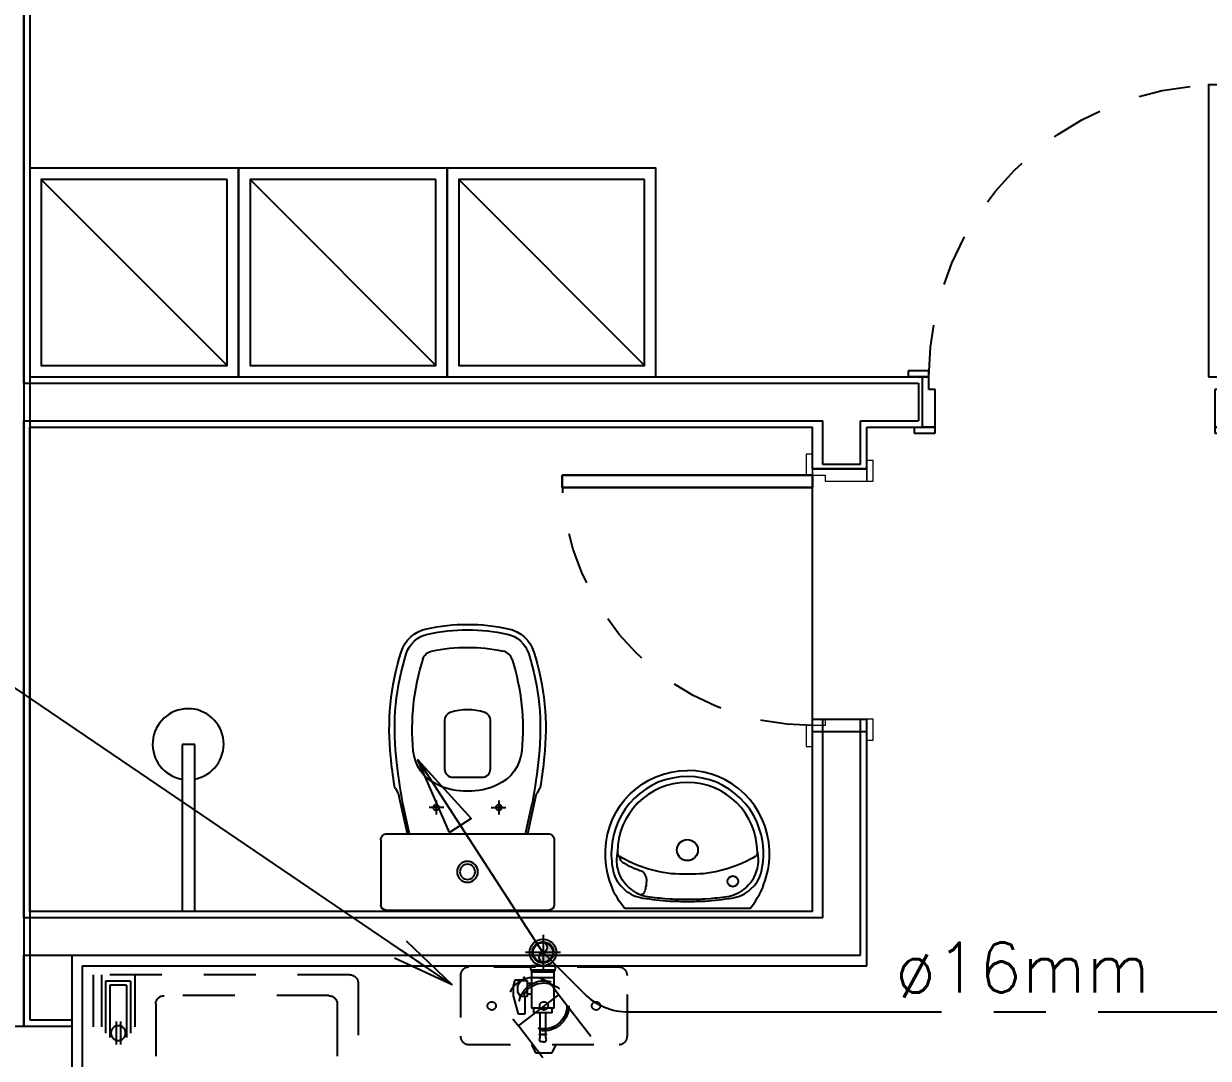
# Model space of a CAD drawing. Header units: millimetres. Extents: x 188.6 to 263.2, y 40.1 to 120.1.
# Drawn here: x 223.549 to 226.388, y 110.562 to 113.04 of the extents above; entities that cross this region are included whole.
import ezdxf

# ---------------------------------------------------------------- set-up
doc = ezdxf.new("R2010")
doc.units = ezdxf.units.MM
doc.set_wipeout_variables(frame=1)
for name, pattern in [('_XREF_APTOS 605 E 606_R01$0$HIDDEN2', [0.1875, 0.125, -0.0625]), ('_XREF_APTOS 605 E 606_R01$0$XREF-TIPO$0$HIDDEN2', [0.1875, 0.125, -0.0625]), ('CENTER2', [1.125, 0.75, -0.125, 0.125, -0.125]), ('HIDDEN2', [0.1875, 0.125, -0.0625])]:
    doc.linetypes.add(name, pattern=pattern)
for name, color, linetype in [('_XREF_APTOS 1003 E 1004$0$A-MC-ALVENARIA', 7, 'Continuous'), ('_XREF_APTOS 1003 E 1004$0$V-MC-VISTA2', 1, 'Continuous'), ('_XREF_APTOS 605 E 606_R01$0$L-O-LAYOUT-MOLHADO', 8, 'Continuous'), ('ARQ', 8, 'Continuous'), ('ARQ-BASE', 8, 'Continuous'), ('Exaustao Aquecedor', 212, 'Continuous'), ('EXAUSTÃO-AQUECEDOR', 244, 'HIDDEN2'), ('GAS-COL', 7, 'Continuous'), ('GAS-PONTO', 202, 'Continuous'), ('GAS-TEXTO', 7, 'Continuous'), ('GAS-TUBO-PISO', 6, 'CENTER2'), ('HID-P-AQ', 10, 'Continuous'), ('TIGRECAD', 2, 'Continuous')]:
    doc.layers.add(name, color=color, linetype=linetype)
doc.styles.add('60-50', font='romans.shx', dxfattribs={"height": 0.08})
doc.styles.add('60-75', font='romans.shx', dxfattribs={"height": 0.12})
doc.dimstyles.new('IND75', dxfattribs={"dimtxt": 0.15, "dimasz": 0.1875, "dimexe": 0.15, "dimexo": 0, "dimgap": 0.1, "dimtad": 1, "dimzin": 10, "dimdsep": 46, "dimtxsty": '60-75', "dimcen": 0, "dimclrd": 256, "dimclre": 1, "dimclrt": 256, "dimadec": 0, "dimazin": 0, "dimtfac": 1, "dimtix": 1, "dimtmove": 2, "dimatfit": 3, "dimfxl": 0.15, "dimtolj": 1, "dimtzin": 6, "dimarcsym": 0})
doc.dimstyles.new('SETAS50', dxfattribs={"dimtxt": 0.08, "dimasz": 0.1, "dimexe": 0.15, "dimexo": 0, "dimgap": 0.1, "dimtad": 1, "dimzin": 10, "dimdsep": 46, "dimtxsty": '60-50', "dimblk1": 'OPEN', "dimblk2": 'OPEN', "dimsah": 1, "dimcen": 0, "dimclrd": 244, "dimclre": 8, "dimclrt": 2, "dimadec": 0, "dimazin": 0, "dimtfac": 1, "dimtix": 1, "dimtmove": 2, "dimatfit": 3, "dimldrblk": 'OPEN', "dimfxl": 0.15, "dimtolj": 1, "dimtzin": 6, "dimarcsym": 0})

# ---------------------------------------------------------------- blocks, each defined once
blk = doc.blocks.new('_XREF_APTOS 605 E 606_R01$0$XREF-TIPO$0$PORTA 70')
at = {"layer": 'ARQ-BASE'}
for p, q in [((36.2665, 23.8835), (36.2815, 23.8835)), ((36.2665, 23.8335), (36.2665, 23.8835)), ((36.2815, 23.8335), (36.2815, 23.8835)), ((36.2815, 23.8485), (36.2815, 23.8335)), ((36.4015, 23.8485), (36.2815, 23.8485)), ((36.4015, 23.8685), (36.4165, 23.8685)), ((36.4015, 23.8685), (36.4015, 23.8185)), ((36.4015, 23.8185), (36.4015, 23.8485)), ((36.4165, 23.8685), (36.4165, 23.8185)), ((36.2815, 23.8335), (36.2665, 23.8335)), ((36.3115, 23.8335), (36.2815, 23.8335)), ((36.3115, 23.8185), (36.3115, 23.8335)), ((36.4015, 23.8185), (36.3115, 23.8185)), ((36.4165, 23.8185), (36.4015, 23.8185)), ((36.2665, 23.0835), (36.2665, 23.1335)), ((36.2815, 23.1335), (36.3115, 23.1335)), ((36.2815, 23.0835), (36.2815, 23.1335)), ((36.3115, 23.1485), (36.4015, 23.1485)), ((36.3115, 23.1335), (36.3115, 23.1485)), ((36.4015, 23.1485), (36.4165, 23.1485)), ((36.4015, 23.1185), (36.4015, 23.1485)), ((36.4015, 23.1485), (36.4015, 23.0985)), ((36.4165, 23.1485), (36.4165, 23.0985)), ((36.2815, 23.1185), (36.4015, 23.1185)), ((36.2815, 23.0835), (36.2665, 23.0835)), ((36.4165, 23.0985), (36.4015, 23.0985))]:
    blk.add_line(p, q, dxfattribs=at)
blk.add_lwpolyline([(36.2815, 23.1635), (36.2815, 23.1335), (35.5815, 23.1335), (35.5815, 23.1635)], close=True, dxfattribs=at)
at = {"layer": 'ARQ-BASE', "color": 8, "linetype": '_XREF_APTOS 605 E 606_R01$0$XREF-TIPO$0$HIDDEN2'}
blk.add_arc((36.2815, 23.1335), 0.7, 90, 180, dxfattribs=at)
blk = doc.blocks.new('_XREF_APTOS 605 E 606_R01$0$vasosanit')
at = {"layer": 'ARQ-BASE', "extrusion": (0, 0, -1)}
for p, q in [((217.5781, 108.4194), (217.5839, 108.4094)), ((217.6066, 108.3113), (217.5861, 108.4037)), ((217.8949, 108.3113), (217.9154, 108.4037)), ((217.9234, 108.4194), (217.9176, 108.4094)), ((217.612, 108.3113), (217.5958, 108.3838)), ((217.6941, 108.3738), (217.6592, 108.3738)), ((217.6758, 108.3908), (217.6758, 108.3574)), ((217.8074, 108.3738), (217.8423, 108.3738)), ((217.8257, 108.3908), (217.8257, 108.3574)), ((217.8895, 108.3113), (217.9057, 108.3838)), ((217.5578, 108.3113), (217.9436, 108.3113)), ((217.5428, 108.2963), (217.5428, 108.1404)), ((217.9586, 108.2963), (217.9586, 108.1404)), ((217.5548, 108.1284), (217.9466, 108.1284))]:
    blk.add_line(p, q, dxfattribs=at)
for points in [[(-217.7095, 108.6016, -0.323845), (-217.6958, 108.5826), (-217.6958, 108.4663, -0.414214), (-217.7158, 108.4463), (-217.7857, 108.4463, -0.414214), (-217.8057, 108.4663), (-217.8057, 108.5826, -0.000018), (-217.8057, 108.5826, -0.323824), (-217.792, 108.6016, -0.160379), (-217.7095, 108.6016, 0.160379)], [(-217.8221, 108.428, 0.105502), (-217.7507, 108.4128, 0.105502), (-217.6793, 108.428)]]:
    blk.add_lwpolyline(points, format="xyb", dxfattribs=at)
at = {"layer": 'ARQ-BASE'}
for centre in [(217.6758, 108.3738), (217.8257, 108.3738)]:
    blk.add_circle(centre, 0.007, dxfattribs=at)
at = {"layer": 'ARQ-BASE', "extrusion": (0, 0, -1)}
for radius in [0.025, 0.018]:
    blk.add_circle((-217.7507, 108.2199), radius, dxfattribs=at)
for centre, radius, start, end in [((-217.6707, 108.7211), 0.083, 17.5138, 77.8297), ((-217.7507, 108.3502), 0.4624, 77.837, 90.0069), ((-217.7507, 108.3502), 0.4494, 77.8311, 90.0006), ((-217.7508, 108.3502), 0.4624, 89.9931, 102.163), ((-217.7507, 108.3502), 0.4494, 89.9994, 102.1689), ((-217.8307, 108.7211), 0.083, 102.1703, 162.4862), ((-217.6707, 108.7211), 0.07, 17.5106, 77.832), ((-217.8307, 108.7211), 0.07, 102.168, 162.4894), ((-218.176, 108.5617), 0.6127, 353.7289, 17.51), ((-218.1759, 108.5618), 0.5997, 353.7335, 17.5088), ((-217.6707, 108.7211), 0.028, 17.5066, 77.8279), ((-217.7507, 108.3502), 0.4074, 77.8291, 90.0002), ((-217.7507, 108.3502), 0.4074, 90.0119, 102.0081), ((-217.3255, 108.5618), 0.5997, 162.4912, 186.2665), ((-217.3255, 108.5617), 0.6127, 162.49, 186.2711), ((-218.176, 108.5617), 0.5577, 354.6802, 17.5085), ((-217.3255, 108.5617), 0.5577, 162.6211, 185.3198), ((-217.7201, 108.5193), 0.0999, 294.0885, 354.6746), ((-217.7813, 108.5193), 0.0999, 185.3254, 245.9115), ((-219.0702, 108.6488), 1.5111, 351.5285, 354.1727), ((-219.0705, 108.6514), 1.4988, 349.7178, 354.049), ((-216.431, 108.6514), 1.4988, 185.951, 190.2822), ((-216.4294, 108.6493), 1.513, 185.8403, 188.4774), ((-217.5953, 108.4294), 0.02, 329.8981, 351.5901), ((-217.9061, 108.4295), 0.02, 188.5565, 210.108), ((-217.5666, 108.3994), 0.02, 149.925, 167.6324), ((-217.9349, 108.3993), 0.0201, 12.5492, 30.1035), ((-217.5578, 108.2963), 0.015, 359.9948, 90.0052), ((-217.9437, 108.2963), 0.015, 89.9948, 180.0052), ((-217.5548, 108.1404), 0.012, 270.0046, 359.9954), ((-217.9466, 108.1404), 0.012, 180.0046, 269.9954)]:
    blk.add_arc(centre, radius, start, end, dxfattribs=at)
at = {"layer": 'ARQ-BASE'}
blk.add_arc((217.8292, 108.7194), 0.03, 17.3789, 77.9919, dxfattribs=at)
blk = doc.blocks.new('_XREF_APTOS 605 E 606_R01$0$CHUVEIRO')
for p, q in [((216.39, 104.5199), (216.39, 104.9199)), ((216.39, 104.9199), (216.42, 104.9199)), ((216.42, 104.9199), (216.42, 104.5199))]:
    blk.add_line(p, q)
at = {"extrusion": (0, 0, -1)}
blk.add_ellipse((216.4058, 104.9204), major_axis=(-0.0851, 0), ratio=1, start_param=4.898771, end_param=10.827741, dxfattribs=at)
blk = doc.blocks.new('_XREF_APTOS 605 E 606_R01$0$XREF-TIPO$0$A$C281A5909')
at = {"layer": 'ARQ-BASE'}
for p, q in [((0.05, 0.755), (0.08, 0.755)), ((0.05, 0.155), (0.05, 0.755)), ((0.08, 0.755), (0.05, 0.755)), ((0.05, 0.755), (0.05, 0.155)), ((0.08, 0.755), (0.08, 0.155)), ((0.08, 0.155), (0.08, 0.755)), ((0.035, 0.0249), (0.035, 0.155)), ((0.08, 0.155), (0.05, 0.155)), ((0.05, 0.155), (0.08, 0.155)), ((0.65, 0.155), (0.08, 0.155)), ((0.665, 0.025), (0.665, 0.155))]:
    blk.add_line(p, q, dxfattribs=at)
at = {"layer": 'ARQ-BASE', "lineweight": 13}
for p, q in [((0, 0.155), (0, 0.17)), ((0, 0.17), (0.05, 0.17)), ((0, 0.155), (0.05, 0.155)), ((0.05, 0.155), (0.035, 0.155)), ((0.05, 0.155), (0.05, 0.125)), ((0.65, 0.155), (0.65, 0.17)), ((0.65, 0.17), (0.7, 0.17)), ((0.665, 0.155), (0.65, 0.155)), ((0.65, 0.125), (0.65, 0.155)), ((0.65, 0.155), (0.7, 0.155)), ((0.7, 0.17), (0.7, 0.155)), ((0.05, 0.125), (0.065, 0.125)), ((0.065, 0.125), (0.065, 0.025)), ((0.635, 0.025), (0.635, 0.125)), ((0.635, 0.125), (0.65, 0.125)), ((0.065, 0.025), (0.015, 0.025)), ((0.015, 0.01), (0.015, 0.0249)), ((0.065, 0.01), (0.015, 0.01)), ((0.035, 0.025), (0.065, 0.025)), ((0.065, 0.025), (0.065, 0.01)), ((0.635, 0.025), (0.665, 0.025)), ((0.635, 0.01), (0.635, 0.025)), ((0.685, 0.025), (0.635, 0.025)), ((0.685, 0.01), (0.635, 0.01)), ((0.685, 0.025), (0.685, 0.01))]:
    blk.add_line(p, q, dxfattribs=at)
at = {"layer": 'ARQ-BASE', "color": 8, "linetype": '_XREF_APTOS 605 E 606_R01$0$XREF-TIPO$0$HIDDEN2'}
blk.add_arc((0.05, 0.155), 0.6, 0, 90, dxfattribs=at)
blk = doc.blocks.new('_XREF_APTOS 605 E 606_R01$0$maq')
at = {"linetype": '_XREF_APTOS 605 E 606_R01$0$HIDDEN2'}
for p, q in [((0, 0), (0.615, 0)), ((0, -0.615), (0, 0)), ((0.615, -0.615), (0.615, 0)), ((0, -0.02), (0.615, -0.02)), ((0.015, -0.09), (0.015, -0.03)), ((0.015, -0.03), (0.6, -0.03)), ((0.025, -0.04), (0.262, -0.04)), ((0.025, -0.08), (0.025, -0.04)), ((0.1116, -0.0554), (0.1669, -0.0554)), ((0.262, -0.08), (0.262, -0.04)), ((0.4289, -0.0554), (0.4843, -0.0554)), ((0.6, -0.09), (0.6, -0.03)), ((0.025, -0.08), (0.262, -0.08)), ((0.1116, -0.0655), (0.1669, -0.0655)), ((0.4289, -0.0655), (0.4843, -0.0655)), ((0, -0.1), (0.615, -0.1)), ((0.015, -0.09), (0.6, -0.09)), ((0.05, -0.565), (0.05, -0.17)), ((0.07, -0.15), (0.545, -0.15)), ((0.565, -0.565), (0.565, -0.17)), ((0.07, -0.585), (0.545, -0.585)), ((0.02, -0.635), (0.595, -0.635))]:
    blk.add_line(p, q, dxfattribs=at)
for centre in [(0.1397, -0.0604), (0.4564, -0.0604)]:
    blk.add_circle(centre, 0.0176, dxfattribs=at)
for centre, start, end in [((0.07, -0.17), 90, 180), ((0.545, -0.17), 0, 90), ((0.07, -0.565), 180, 270), ((0.545, -0.565), 270, 0), ((0.02, -0.615), 180, 270), ((0.595, -0.615), 270, 0)]:
    blk.add_arc(centre, 0.02, start, end, dxfattribs=at)
blk = doc.blocks.new('_XREF_APTOS 605 E 606_R01$0$A$C1CD805C5')
at = {"layer": '_XREF_APTOS 605 E 606_R01$0$L-O-LAYOUT-MOLHADO', "linetype": '_XREF_APTOS 605 E 606_R01$0$HIDDEN2', "xscale": -1, "rotation": 180}
blk.add_blockref('_XREF_APTOS 605 E 606_R01$0$maq', (0, 0), dxfattribs=at)
blk = doc.blocks.new('A$C1BFF5DEF')
at = {"layer": '_XREF_APTOS 1003 E 1004$0$A-MC-ALVENARIA', "color": 8}
for p, q in [((24.6603, 5.155), (24.6603, 1.585)), ((24.6603, 1.585), (24.7753, 1.585))]:
    blk.add_line(p, q, dxfattribs=at)
at = {"layer": '_XREF_APTOS 1003 E 1004$0$V-MC-VISTA2', "color": 8}
for p, q in [((24.6753, 5.14), (24.6753, 1.6)), ((24.6753, 1.6), (24.7753, 1.6))]:
    blk.add_line(p, q, dxfattribs=at)
at = {"layer": 'ARQ-BASE', "color": 8}
for p, q in [((24.6603, 3.1249), (24.6603, 5.1549)), ((24.7026, 3.6126), (25.148, 3.1672)), ((25.2026, 3.6126), (25.648, 3.1672)), ((25.7026, 3.6126), (26.148, 3.1672)), ((24.6603, 3.1249), (26.8042, 3.1249)), ((24.6753, 3.1399), (26.8142, 3.1399)), ((26.8042, 3.1249), (26.8042, 3.0349)), ((24.6603, 1.8448), (24.6603, 3.0349)), ((24.6603, 3.0349), (26.5753, 3.0349)), ((24.6753, 1.8598), (24.6753, 3.0199)), ((24.6753, 3.0199), (26.5503, 3.0199)), ((26.5503, 2.9199), (26.5503, 3.0199)), ((26.5753, 2.9299), (26.5753, 3.0349)), ((26.6653, 2.9299), (26.6653, 3.0349)), ((26.6653, 3.0349), (26.8042, 3.0349)), ((26.6803, 2.9199), (26.6803, 3.0199)), ((26.6803, 3.0199), (26.8142, 3.0199)), ((26.6653, 2.9299), (26.5753, 2.9299)), ((26.5503, 2.9199), (26.6803, 2.9199)), ((26.5503, 1.8598), (26.5503, 2.3199)), ((26.5503, 2.3199), (26.6803, 2.3199)), ((26.5753, 1.8448), (26.5753, 2.3199)), ((26.6653, 1.7548), (26.6653, 2.3199)), ((26.6803, 1.7298), (26.6803, 2.3199)), ((26.5503, 1.8598), (24.6753, 1.8598)), ((26.5753, 1.8448), (24.6603, 1.8448)), ((24.6603, 1.5849), (24.6603, 1.7548)), ((24.6603, 1.7548), (26.6653, 1.7548)), ((24.7753, 1.7548), (24.7753, 0.2549)), ((24.8003, 1.7298), (26.6803, 1.7298)), ((24.8003, 1.7298), (24.8003, 0.2799)), ((24.4053, 1.5849), (24.7753, 1.5849))]:
    blk.add_line(p, q, dxfattribs=at)
for points in [[(24.6753, 5.1399), (24.6753, 3.1399), (26.1753, 3.1399), (26.1753, 3.6399), (24.6753, 3.6399)], [(26.3998, 1.8667), (26.1015, 1.8667), (26.0999, 1.8672), (26.0989, 1.8682), (26.0979, 1.8698), (26.0979, 1.8698), (26.0923, 1.8769), (26.0871, 1.8846), (26.0825, 1.8928), (26.0779, 1.9005), (26.0738, 1.9087), (26.0702, 1.9169), (26.0671, 1.9256), (26.0641, 1.9338), (26.0615, 1.9425), (26.0595, 1.9518), (26.0574, 1.9605), (26.0559, 1.9697), (26.0548, 1.9784), (26.0543, 1.9876), (26.0543, 2.0061), (26.0543, 2.0061), (26.0559, 2.0256), (26.0595, 2.0445), (26.0646, 2.063), (26.0712, 2.0804), (26.08, 2.0973), (26.0897, 2.1132), (26.101, 2.1276), (26.1138, 2.1414), (26.1276, 2.1537), (26.1425, 2.1645), (26.1584, 2.1742), (26.1753, 2.1819), (26.1932, 2.1885), (26.2117, 2.1932), (26.2306, 2.1962), (26.2506, 2.1973), (26.2506, 2.1973)], [(26.3998, 1.8667), (26.4013, 1.8672), (26.4023, 1.8682), (26.4034, 1.8698), (26.4034, 1.8698), (26.409, 1.8769), (26.4141, 1.8846), (26.4187, 1.8928), (26.4233, 1.9005), (26.4274, 1.9087), (26.431, 1.9169), (26.4341, 1.9256), (26.4372, 1.9338), (26.4397, 1.9425), (26.4418, 1.9518), (26.4438, 1.9605), (26.4454, 1.9697), (26.4464, 1.9784), (26.4469, 1.9876), (26.4469, 2.0061), (26.4469, 2.0061), (26.4454, 2.0256), (26.4418, 2.0445), (26.4367, 2.063), (26.43, 2.0804), (26.4213, 2.0973), (26.4116, 2.1132), (26.4003, 2.1276), (26.3875, 2.1414), (26.3736, 2.1537), (26.3588, 2.1645), (26.3424, 2.1742), (26.3255, 2.1819), (26.308, 2.1885), (26.2896, 2.1932), (26.2701, 2.1962), (26.2506, 2.1973)], [(26.4126, 1.9912), (26.4136, 1.9912), (26.4136, 1.9917), (26.4141, 1.9917), (26.4141, 1.9917), (26.4162, 1.9938), (26.4177, 1.9958), (26.4182, 1.9984), (26.4182, 2.001), (26.4182, 2.001), (26.4192, 1.9917), (26.4198, 1.9866), (26.4198, 1.9774), (26.4192, 1.9723), (26.4187, 1.9676), (26.4177, 1.963), (26.4177, 1.963), (26.4157, 1.9559), (26.4131, 1.9487), (26.41, 1.9415), (26.4064, 1.9348), (26.4023, 1.9287), (26.3972, 1.9231), (26.3921, 1.9179), (26.3859, 1.9128), (26.3859, 1.9128), (26.3818, 1.9097), (26.3772, 1.9067), (26.3721, 1.9036), (26.3675, 1.9015), (26.3572, 1.8974), (26.3516, 1.8959), (26.3465, 1.8949), (26.3465, 1.8949), (26.3403, 1.8938), (26.3347, 1.8933), (26.3285, 1.8923), (26.3224, 1.8918), (26.3167, 1.8913), (26.3106, 1.8908), (26.305, 1.8903), (26.2927, 1.8892), (26.287, 1.8892), (26.2809, 1.8887), (26.2747, 1.8887), (26.2686, 1.8882), (26.2327, 1.8882), (26.2265, 1.8887), (26.2204, 1.8887), (26.2142, 1.8892), (26.2086, 1.8892), (26.1963, 1.8903), (26.1907, 1.8908), (26.1845, 1.8913), (26.1789, 1.8918), (26.1727, 1.8923), (26.1666, 1.8933), (26.1609, 1.8938), (26.1548, 1.8949), (26.1548, 1.8949), (26.1497, 1.8959), (26.144, 1.8974), (26.1338, 1.9015), (26.1292, 1.9036), (26.1199, 1.9097), (26.1158, 1.9128), (26.1158, 1.9128), (26.1097, 1.9179), (26.104, 1.9231), (26.0994, 1.9287), (26.0948, 1.9348), (26.0912, 1.9415), (26.0882, 1.9487), (26.0856, 1.9559), (26.0835, 1.963), (26.0835, 1.963), (26.0825, 1.9676), (26.082, 1.9723), (26.0815, 1.9774), (26.0815, 1.9866), (26.082, 1.9917), (26.083, 2.001), (26.083, 2.001), (26.083, 1.9984), (26.0835, 1.9958), (26.0851, 1.9938), (26.0871, 1.9917), (26.0871, 1.9917), (26.0876, 1.9917), (26.0882, 1.9912), (26.0882, 1.9912), (26.0887, 1.9912)], [(26.4126, 1.9912), (26.4126, 1.9912), (26.4064, 1.9871), (26.4034, 1.9856), (26.3998, 1.9841), (26.3998, 1.9841), (26.3911, 1.9794), (26.3823, 1.9753), (26.3731, 1.9717), (26.3644, 1.9682), (26.346, 1.962), (26.3275, 1.9569), (26.3178, 1.9548), (26.3085, 1.9533), (26.2891, 1.9502), (26.2798, 1.9497), (26.2701, 1.9487), (26.2312, 1.9487), (26.2214, 1.9497), (26.2122, 1.9502), (26.1927, 1.9533), (26.1835, 1.9548), (26.1738, 1.9569), (26.1553, 1.962), (26.1369, 1.9682), (26.1281, 1.9717), (26.1189, 1.9753), (26.1102, 1.9794), (26.1015, 1.9841), (26.1015, 1.9841), (26.0979, 1.9856), (26.0948, 1.9871), (26.0887, 1.9912)], [(26.1343, 1.901), (26.1379, 1.9005), (26.1415, 1.901), (26.1451, 1.9031), (26.1481, 1.9061), (26.1481, 1.9072), (26.1486, 1.9077), (26.1486, 1.9077), (26.1497, 1.9108), (26.1507, 1.9143), (26.1512, 1.9179), (26.1522, 1.9215), (26.1527, 1.9251), (26.1527, 1.9287), (26.1533, 1.9323), (26.1533, 1.9359), (26.1533, 1.9359), (26.1527, 1.9395), (26.1517, 1.943), (26.1486, 1.9492), (26.1435, 1.9543), (26.1404, 1.9559), (26.1369, 1.9574), (26.1369, 1.9574), (26.1317, 1.9594), (26.1271, 1.961), (26.122, 1.963), (26.1169, 1.9656), (26.1122, 1.9676), (26.1071, 1.9702), (26.0979, 1.9753), (26.0979, 1.9753), (26.0958, 1.9769), (26.0943, 1.9784), (26.0923, 1.98), (26.0912, 1.982), (26.0902, 1.9841), (26.0892, 1.9866), (26.0887, 1.9887), (26.0887, 1.9912), (26.0887, 1.9912)]]:
    blk.add_lwpolyline(points, dxfattribs=at)
for points in [[(25.1753, 3.6399), (24.6753, 3.6399), (24.6753, 3.1399), (25.1753, 3.1399)], [(25.6753, 3.6399), (25.1753, 3.6399), (25.1753, 3.1399), (25.6753, 3.1399)], [(26.1753, 3.6399), (25.6753, 3.6399), (25.6753, 3.1399), (26.1753, 3.1399)], [(25.148, 3.6126), (24.7026, 3.6126), (24.7026, 3.1672), (25.148, 3.1672)], [(25.648, 3.6126), (25.2026, 3.6126), (25.2026, 3.1672), (25.648, 3.1672)], [(26.148, 3.6126), (25.7026, 3.6126), (25.7026, 3.1672), (26.148, 3.1672)], [(26.2322, 2.1819), (26.2148, 2.1793), (26.1973, 2.1747), (26.1809, 2.1691), (26.1656, 2.1614), (26.1507, 2.1527), (26.1369, 2.1424), (26.124, 2.1311), (26.1122, 2.1183), (26.1015, 2.105), (26.0923, 2.0901), (26.0846, 2.0748), (26.0784, 2.0584), (26.0733, 2.0415), (26.0702, 2.024), (26.0687, 2.0056), (26.0687, 2.0056), (26.0682, 1.9994), (26.0682, 1.9928), (26.0687, 1.9866), (26.0692, 1.9805), (26.0697, 1.9743), (26.0707, 1.9682), (26.0718, 1.962), (26.0728, 1.9559), (26.0728, 1.9559), (26.0743, 1.9497), (26.0769, 1.9436), (26.0794, 1.9379), (26.0825, 1.9323), (26.0861, 1.9272), (26.0902, 1.922), (26.0994, 1.9128), (26.0994, 1.9128), (26.104, 1.9087), (26.1092, 1.9051), (26.1143, 1.902), (26.1199, 1.899), (26.1256, 1.8964), (26.1317, 1.8944), (26.1379, 1.8928), (26.144, 1.8918), (26.144, 1.8918), (26.1517, 1.8908), (26.1599, 1.8897), (26.1676, 1.8887), (26.184, 1.8867), (26.1922, 1.8862), (26.1999, 1.8851), (26.2081, 1.8846), (26.2081, 1.8846), (26.2132, 1.8846), (26.2189, 1.8841), (26.2296, 1.8841), (26.2347, 1.8836), (26.2665, 1.8836), (26.2722, 1.8841), (26.2829, 1.8841), (26.288, 1.8846), (26.2932, 1.8846), (26.2932, 1.8846), (26.3014, 1.8851), (26.3091, 1.8862), (26.3173, 1.8867), (26.3337, 1.8887), (26.3413, 1.8897), (26.3495, 1.8908), (26.3572, 1.8918), (26.3572, 1.8918), (26.3634, 1.8928), (26.3695, 1.8944), (26.3757, 1.8964), (26.3813, 1.899), (26.387, 1.902), (26.3921, 1.9051), (26.3972, 1.9087), (26.4018, 1.9128), (26.4018, 1.9128), (26.411, 1.922), (26.4151, 1.9272), (26.4187, 1.9323), (26.4218, 1.9379), (26.4244, 1.9436), (26.4269, 1.9497), (26.4285, 1.9559), (26.4285, 1.9559), (26.4315, 1.9743), (26.4321, 1.9805), (26.4331, 1.9928), (26.4331, 1.9994), (26.4326, 2.0056), (26.4326, 2.0056), (26.431, 2.024), (26.428, 2.0415), (26.4228, 2.0584), (26.4167, 2.0748), (26.409, 2.0901), (26.3998, 2.105), (26.389, 2.1183), (26.3772, 2.1311), (26.3644, 2.1424), (26.3506, 2.1527), (26.3357, 2.1614), (26.3203, 2.1691), (26.3039, 2.1747), (26.2865, 2.1793), (26.2691, 2.1819), (26.2506, 2.1829), (26.2506, 2.1829)]]:
    blk.add_lwpolyline(points, close=True, dxfattribs=at)
for centre, radius in [((26.2506, 2.0067), 0.0252), ((26.3594, 1.9318), 0.0129)]:
    blk.add_circle(centre, radius, dxfattribs=at)
blk.add_arc((26.2506, 2.001), 0.1676, 0, 180, dxfattribs=at)
at = {"layer": 'ARQ-BASE', "color": 8, "extrusion": (0, 0, -1), "zscale": -1, "rotation": 270}
blk.add_blockref('_XREF_APTOS 605 E 606_R01$0$XREF-TIPO$0$PORTA 70', (-50.6627, 39.4214), dxfattribs=at)
at = {"layer": 'ARQ-BASE', "color": 8, "xscale": -1, "rotation": 90}
blk.add_blockref('_XREF_APTOS 605 E 606_R01$0$XREF-TIPO$0$A$C281A5909', (26.7053, 2.9549), dxfattribs=at)
at = {"layer": 'ARQ-BASE', "color": 8}
blk.add_blockref('_XREF_APTOS 605 E 606_R01$0$vasosanit', (-192.027, -106.2653), dxfattribs=at)
at = {"layer": 'ARQ-BASE', "color": 8, "xscale": -1}
blk.add_blockref('_XREF_APTOS 605 E 606_R01$0$CHUVEIRO', (241.4602, -102.6601), dxfattribs=at)
at = {"layer": 'ARQ-BASE', "color": 8, "rotation": 270}
blk.add_blockref('_XREF_APTOS 605 E 606_R01$0$A$C1CD805C5', (24.8266, 1.7081), dxfattribs=at)
blk = doc.blocks.new('_OPEN')
at = {"color": 0, "linetype": 'ByBlock'}
for p, q in [((-1, 0.167), (0, 0)), ((0, 0), (-1, -0.167)), ((0, 0), (-1, 0))]:
    blk.add_line(p, q, dxfattribs=at)
blk = doc.blocks.new('ponto')
at = {"layer": 'GAS-PONTO'}
for p, q in [((-0.004, 0.1217), (-0.0058, 0.1186)), ((-0.0058, 0.1186), (-0.0043, 0.1145)), ((-0.0043, 0.1145), (-0.0043, 0.1102)), ((0, 0.1217), (-0.004, 0.1217)), ((0, 0.1217), (0.004, 0.1217)), ((0.004, 0.1217), (0.0058, 0.1186)), ((0.0058, 0.1186), (0.0043, 0.1145)), ((0.0043, 0.1145), (0.0043, 0.1102)), ((-0.0056, 0.1102), (-0.0056, 0.1092)), ((-0.0043, 0.1102), (-0.0056, 0.1102)), ((-0.0043, 0.1092), (-0.0056, 0.1092)), ((-0.0056, 0.1018), (-0.0056, 0.1007)), ((-0.0043, 0.1018), (-0.0056, 0.1018)), ((-0.0043, 0.1007), (-0.0056, 0.1007)), ((0.0043, 0.1102), (-0.0043, 0.1102)), ((-0.0043, 0.1102), (-0.0043, 0.0756)), ((-0.0043, 0.1092), (0.0043, 0.1092)), ((0.0043, 0.1018), (-0.0043, 0.1018)), ((-0.0043, 0.1007), (0.0043, 0.1007)), ((0.0043, 0.1102), (0.0056, 0.1102)), ((0.0043, 0.1102), (0.0043, 0.0756)), ((0.0056, 0.1092), (0.0043, 0.1092)), ((0.0043, 0.1018), (0.0056, 0.1018)), ((0.0056, 0.1007), (0.0043, 0.1007)), ((0.0056, 0.1102), (0.0056, 0.1092)), ((0.0056, 0.1018), (0.0056, 0.1007)), ((-0.0394, 0.0774), (-0.047, 0.0479)), ((-0.0292, 0.0774), (-0.0394, 0.0774)), ((-0.0292, 0.0493), (-0.0292, 0.0774)), ((-0.0182, 0.0101), (-0.0182, 0.0678)), ((0.0176, 0.0678), (-0.0182, 0.0678)), ((-0.0153, 0.0678), (-0.0153, 0.0755)), ((0.0148, 0.0755), (-0.0152, 0.0755)), ((0.0148, 0.0755), (0.0148, 0.0678)), ((0.0176, 0.0678), (0.0176, 0.0101)), ((-0.047, 0.0479), (-0.047, 0.0303)), ((-0.0361, 0.0493), (-0.04, 0.0425)), ((-0.04, 0.0425), (-0.04, 0.0311)), ((-0.0292, 0.0493), (-0.0361, 0.0493)), ((-0.0246, 0.0493), (-0.0292, 0.0493)), ((-0.0246, 0.0493), (-0.0246, 0.0243)), ((-0.0182, 0.0452), (-0.0246, 0.0452)), ((-0.0448, 0.023), (-0.047, 0.0303)), ((-0.0312, 0.023), (-0.0448, 0.023)), ((-0.0361, 0.0243), (-0.04, 0.0311)), ((-0.0292, 0.0243), (-0.0361, 0.0243)), ((-0.0312, 0.0186), (-0.0312, 0.023)), ((-0.0246, 0.0243), (-0.0292, 0.0243)), ((-0.0292, 0.0243), (-0.0292, 0.0186)), ((-0.0182, 0.0284), (-0.0246, 0.0284)), ((0.0176, 0.0193), (-0.018, 0.0193)), ((-0.0292, 0.0186), (-0.0312, 0.0186)), ((-0.0185, 0.0069), (-0.0194, 0.0052)), ((-0.0185, 0.0069), (-0.0194, 0.0052)), ((-0.0194, 0.0024), (-0.0188, 0.0014)), ((-0.0194, 0.0024), (-0.0188, 0.0014)), ((-0.0185, 0.0075), (-0.0185, 0.0069)), ((-0.0185, 0.0075), (-0.0185, 0.0069)), ((0.0185, 0.0069), (-0.0185, 0.0069)), ((0.0185, 0), (-0.0185, 0)), ((0.0176, 0.0101), (-0.0182, 0.0101)), ((0.016, 0.01), (-0.016, 0.01)), ((0.016, 0.01), (-0.016, 0.01)), ((0.0185, 0.0069), (0.0185, 0.0075)), ((0.0185, 0.0069), (0.0185, 0.0075)), ((0.0194, 0.0052), (0.0185, 0.0069)), ((0.0194, 0.0052), (0.0185, 0.0069)), ((0.0188, 0.0014), (0.0194, 0.0024)), ((0.0188, 0.0014), (0.0194, 0.0024))]:
    blk.add_line(p, q, dxfattribs=at)
for centre, radius, start, end in [((-0.0166, 0.0038), 0.00309, 153.4394, 206.5695), ((-0.0166, 0.0038), 0.00309, 153.4394, 206.5695), ((-0.0216, 0), 0.00309, 0.0045, 26.5695), ((-0.0216, 0), 0.00309, 0.0045, 26.5695), ((-0.016, 0.0075), 0.00247, 90.0045, 180.0045), ((-0.016, 0.0075), 0.00247, 90.0045, 180.0045), ((0.016, 0.0075), 0.00247, 0.0045, 90.0045), ((0.016, 0.0075), 0.00247, 0.0045, 90.0045), ((0.0216, 0), 0.00309, 153.4394, 180.0045), ((0.0216, 0), 0.00309, 153.4394, 180.0045), ((0.0166, 0.0038), 0.00309, 333.4394, 26.5695), ((0.0166, 0.0038), 0.00309, 333.4394, 26.5695)]:
    blk.add_arc(centre, radius, start, end, dxfattribs=at)
blk = doc.blocks.new('C50')
h = blk.add_hatch(color=8)
edge = h.paths.add_edge_path()
edge.add_arc((0, 0), 0.0238, 540, 720)
edge.add_ellipse((0.0119, 0), major_axis=(0.0119, 0), ratio=0.815791, start_angle=180, end_angle=360, ccw=False)
edge.add_ellipse((-0.0119, 0), major_axis=(-0.0119, 0), ratio=0.815791, start_angle=180, end_angle=360)
at = {"color": 252}
for p, q in [((0, -0.0421), (0, 0.0421)), ((0.0421, 0), (-0.0421, 0))]:
    blk.add_line(p, q, dxfattribs=at)
at = {"color": 0}
for radius in [0.0318, 0.0253]:
    blk.add_circle((0, 0), radius, dxfattribs=at)
at = {"color": 8}
blk.add_circle((0, 0), 0.0237, dxfattribs=at)
blk.add_ellipse((-0.0119, 0), major_axis=(-0.0119, 0), ratio=0.815791, start_param=3.141593, end_param=6.283185, dxfattribs=at)
at = {"color": 8, "extrusion": (0, 0, -1)}
blk.add_ellipse((0.0119, 0), major_axis=(0.0119, 0), ratio=0.815791, start_param=0, end_param=3.141593, dxfattribs=at)
blk = doc.blocks.new('AQKOMECO')
at = {"linetype": 'HIDDEN2', "ltscale": 0.25}
for p, q in [((-0.02, 0.205), (-0.0298, 0.185)), ((0.02, 0.205), (-0.02, 0.205)), ((0.0298, 0.185), (0.02, 0.205))]:
    blk.add_line(p, q, dxfattribs=at)
blk.add_lwpolyline([(0.2, 0.02), (0.2, 0.165, 0.414214), (0.18, 0.185), (-0.18, 0.185, 0.414214), (-0.2, 0.165), (-0.2, 0.02, 0.414214), (-0.18, 0), (0.18, 0, 0.414214)], format="xyb", close=True, dxfattribs=at)
for centre, radius in [((0, 0.0925), 0.06), ((0, 0.0925), 0.055), ((-0.125, 0.0925), 0.01), ((0, 0.0925), 0.01), ((0.125, 0.0925), 0.01)]:
    blk.add_circle(centre, radius, dxfattribs=at)
blk = doc.blocks.new('chami1')
at = {"layer": 'EXAUSTÃO-AQUECEDOR'}
for p, q in [((-1.5434, 3.2738, 0), (-1.53, 3.2564, 0)), ((-1.627, 3.182, 0), (-1.53, 3.2564, 0)), ((-1.53, 3.2564, 0), (0.0198, 1.238, 0)), ((-1.6403, 3.1993, 0), (-1.627, 3.182, 0)), ((-0.0611, 1.1426, 0), (-1.627, 3.182, 0)), ((-0.0509, -0.0113, 0), (-0.0509, 0, 0)), ((0.0509, -0.0113, 0), (0.0509, 0, 0))]:
    blk.add_line(p, q, dxfattribs=at)
at = {"layer": 'EXAUSTÃO-AQUECEDOR', "extrusion": (2.15334e-08, -1.56885e-05, 1)}
blk.add_line((-0.0779, -0.0113, 0), (0.0779, -0.0113, 0), dxfattribs=at)
at = {"layer": 'EXAUSTÃO-AQUECEDOR'}
blk.add_arc((-1.5919, 3.2366, 0), 0.0611, 37.5176, 217.5176, dxfattribs=at)
at = {"layer": 'EXAUSTÃO-AQUECEDOR', "extrusion": (-9.04541e-08, -6.94519e-08, 1)}
blk.add_arc((-0.1389, 1.1162, 0), 0.2, 0, 37.5176, dxfattribs=at)
at = {"layer": 'EXAUSTÃO-AQUECEDOR', "extrusion": (2.15334e-08, -1.56885e-05, 1)}
blk.add_arc((0, -0.0113, 0), 0.0779, 180, 0, dxfattribs=at)
blk.add_wipeout([(-0.0596, 0.0064), (0.0596, 0.0064), (0.0596, 0), (-0.0596, 0)]).dxf.layer = 'EXAUSTÃO-AQUECEDOR'
at = {"layer": 'EXAUSTÃO-AQUECEDOR'}
for p, q in [((-0.0611, 1.1426, 0), (-0.0611, 0.01, 0)), ((0.0611, 1.1162, 0), (0.0611, 0.01, 0))]:
    blk.add_line(p, q, dxfattribs=at)

msp = doc.modelspace()

# ---------------------------------------------------------------- block references
at = {"layer": 'ARQ'}
msp.add_blockref('A$C1BFF5DEF', (198.8891, 109.0543), dxfattribs=at)

# ---------------------------------------------------------------- next in the draw order: linework, layer by layer
at = {"layer": 'GAS-TUBO-PISO'}
for p, q in [((224.7937, 110.8159), (224.8924, 110.7172)), ((224.9985, 110.6733), (226.5598, 110.6733))]:
    msp.add_line(p, q, dxfattribs=at)
msp.add_arc((224.9985, 110.8233), 0.15, 225, 270, dxfattribs=at)

# ---------------------------------------------------------------- next in the draw order: block references
at = {"layer": 'GAS-COL', "rotation": 89.99999999999999}
msp.add_blockref('C50', (224.7937, 110.8159), dxfattribs=at)
at = {"layer": 'GAS-PONTO', "xscale": -1.5, "yscale": 1.5, "zscale": 1.5, "rotation": 180}
msp.add_blockref('ponto', (224.7937, 110.7841), dxfattribs=at)
at = {"layer": 'HID-P-AQ', "rotation": 180}
msp.add_blockref('AQKOMECO', (224.7958, 110.7804), dxfattribs=at)

# ---------------------------------------------------------------- next in the draw order: texts
at = {"layer": 'GAS-TEXTO', "style": '60-75'}
msp.add_text('ø16mm', height=0.12, dxfattribs=at).set_placement((225.6374, 110.7196))

# ---------------------------------------------------------------- next in the draw order: leaders
at = {"layer": 'GAS-COL'}
msp.add_leader([(224.4936, 111.2774), (224.7925, 110.8164)], dimstyle='IND75', override={"dimldrblk": 'ClosedBlank'}, dxfattribs=at)
at = {"layer": 'TIGRECAD'}
msp.add_leader([(224.5763, 110.7385), (222.3478, 112.2492), (219.9905, 112.2576)], dimstyle='SETAS50', override={"dimasz": 0.15}, dxfattribs=at)

# ---------------------------------------------------------------- next in the draw order: block references
at = {"layer": 'Exaustao Aquecedor', "color": 1}
msp.add_blockref('chami1', (226.362, 107.4578, 0), dxfattribs=at)

doc.saveas('drawing.dxf')
